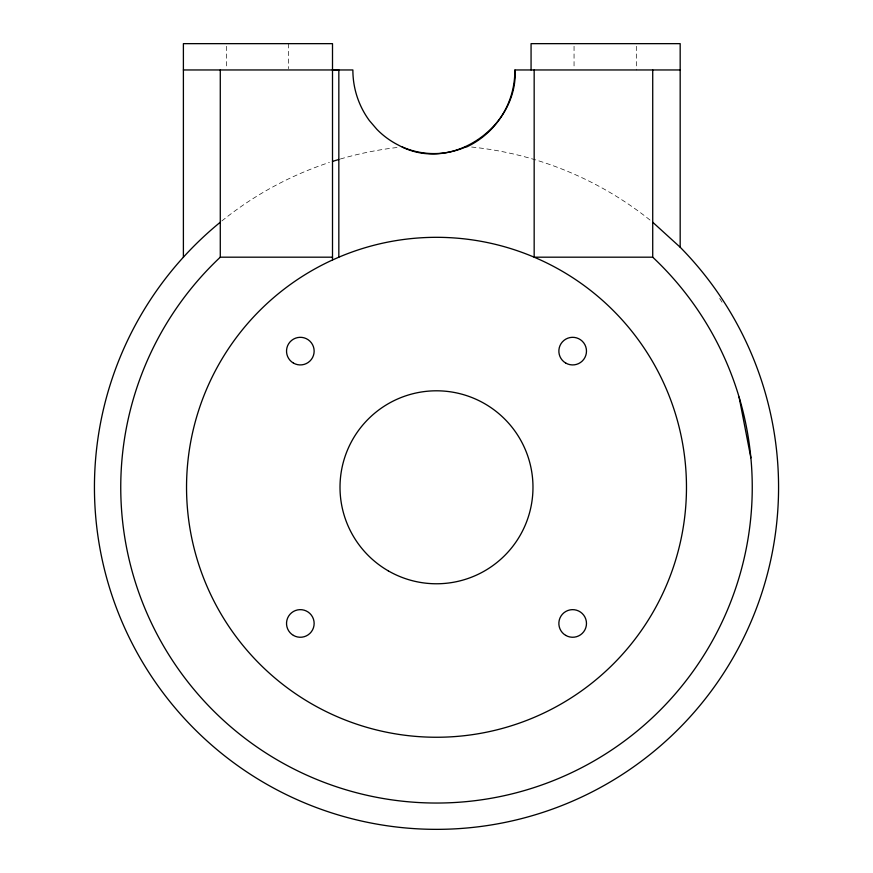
<?xml version="1.0" encoding="UTF-8"?>
<svg xmlns="http://www.w3.org/2000/svg" width="873" height="873" viewBox="0 0 873 873"><rect width="100%" height="100%" fill="white"/><g stroke="black" fill="none" stroke-linecap="round" stroke-linejoin="round"><path stroke-width="0.65" stroke-dasharray="4.37 3.27" d="M719.679 298.501L723.368 304.208M636.319 46.28L636.319 69.96M574.052 46.28L574.052 68.651M288.647 43.65L288.647 68.651M226.38 46.28L226.38 68.651M221.807 220.989A342.063 342.063 0 0 1 329.394 162.433M340.361 159.017A342.063 342.063 0 0 1 398.361 147.362M471.638 147.035A342.063 342.063 0 0 1 651.105 220.924"/><path stroke-width="1.31" d="M332.504 259.979L338.833 257.186A249.973 249.973 0 0 1 684.879 515.463A249.973 249.973 0 0 1 289.771 689.659A249.973 249.973 0 0 1 332.504 259.979L332.504 43.65L183.395 43.65L183.395 257.186M332.504 161.418L338.833 159.464M183.395 69.96L352.878 69.96A85.259 85.259 0 0 0 369.388 120.594L376.929 129.39A81.178 81.178 0 0 0 398.645 145.234C450.523 173.88 517.896 127.534 515.135 69.96L680.176 69.96M652.72 69.96L652.72 257.186A315.753 315.753 0 0 1 662.072 708.232A315.753 315.753 0 0 1 210.928 708.232A315.753 315.753 0 0 1 220.28 257.186L332.504 257.186M652.72 257.186L534.167 257.186L534.167 69.96M332.504 69.96L338.833 69.96L338.833 257.186M652.72 222.233L680.176 247.223A342.063 342.063 0 0 1 668.838 738.34A342.063 342.063 0 0 1 178.321 711.681A342.063 342.063 0 0 1 220.28 222.233M739.093 397.095L750.867 457.834M680.176 247.223L680.176 43.65L531.068 43.65L531.068 69.96M220.28 69.96L220.28 257.186M466.586 146.566A79.061 79.061 0 0 1 402.3 146.959M514.83 69.971A84.059 84.059 0 0 1 466.749 146.904M388.256 570.844A96.477 96.477 0 0 0 532.977 487.287A96.477 96.477 0 0 0 388.256 403.73A96.477 96.477 0 0 0 388.256 570.844M565.759 635.413A13.815 13.815 0 0 0 586.481 623.453A13.815 13.815 0 0 0 565.759 611.493A13.815 13.815 0 0 0 565.759 635.413M293.426 635.413A13.815 13.815 0 0 0 314.149 623.453A13.815 13.815 0 0 0 293.426 611.493A13.815 13.815 0 0 0 293.426 635.413M293.426 363.081A13.815 13.815 0 0 0 314.149 351.121A13.815 13.815 0 0 0 293.426 339.161A13.815 13.815 0 0 0 293.426 363.081M565.759 363.081A13.815 13.815 0 0 0 586.481 351.121A13.815 13.815 0 0 0 565.759 339.161A13.815 13.815 0 0 0 565.759 363.081"/></g></svg>
